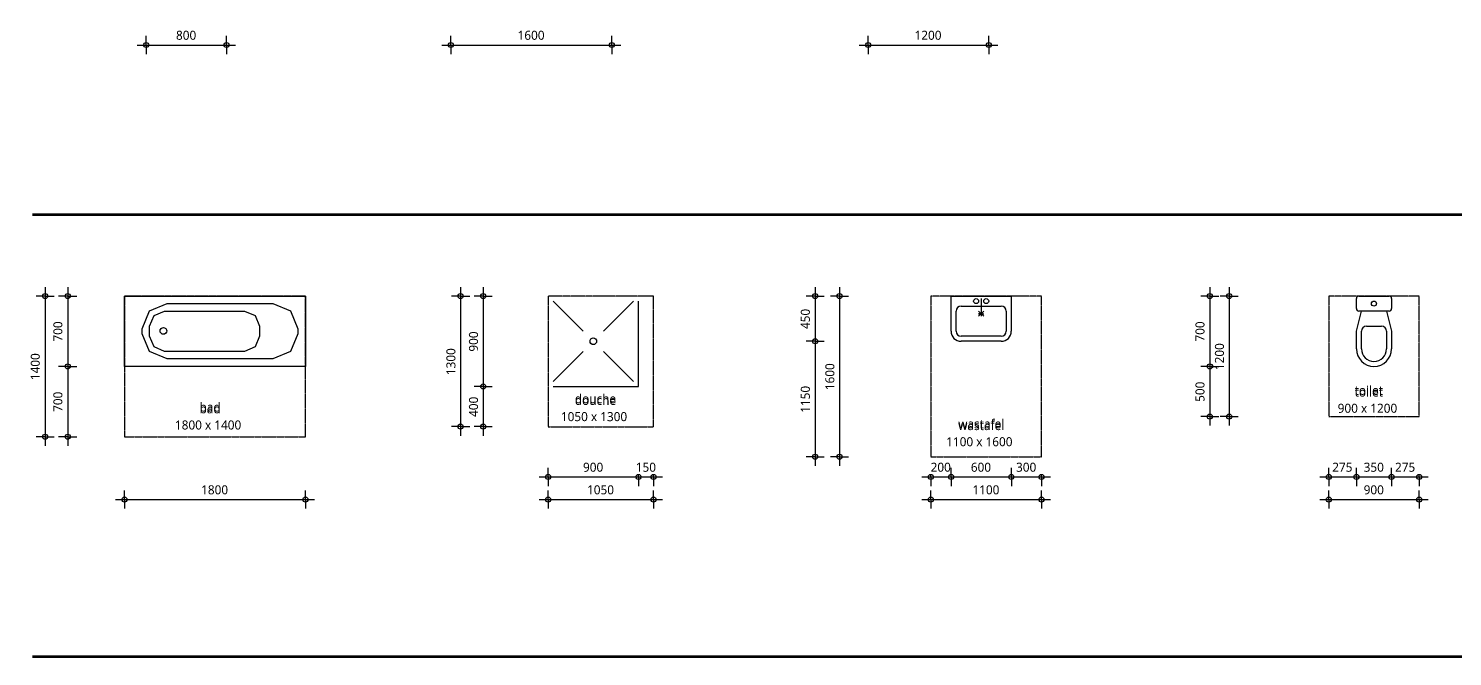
# Model space of a CAD drawing. Header units: millimetres. Extents: x -7463 to 16697, y -20183 to 11902.
# Drawn here: x -7442 to 6728, y -10345 to -4091 of the extents above; entities that cross this region are included whole.
import ezdxf

# ---------------------------------------------------------------- set-up
doc = ezdxf.new("R2010")
doc.units = ezdxf.units.MM
doc.linetypes.add('Dash', pattern=[6.35, 3.175, -3.175])
for name, color, linetype, lineweight in [('A-ANNO-DIMS', 211, 'Continuous', 13), ('A-ANNO-DIMS-50', 211, 'Continuous', 13), ('A-ANNO-NOTE', 131, 'Continuous', 18), ('A-DETL', 90, 'Continuous', 13), ('A-DETL-GENF', 92, 'Continuous', 18)]:
    doc.layers.add(name, color=color, linetype=linetype, lineweight=lineweight)
doc.styles.add('Segoe UI', font='segoeui.ttf', dxfattribs={"height": 90})
doc.dimstyles.new('1_8_mm', dxfattribs={"dimscale": 304.8, "dimtxt": 94.262755, "dimasz": 0.164042, "dimexe": 0.295276, "dimexo": 0.0625, "dimgap": 0.082021, "dimtad": 1, "dimdec": 0, "dimzin": 0, "dimdsep": 46, "dimtxsty": 'Segoe UI', "dimblk1": 'DOTBLANK', "dimblk2": 'DOTBLANK', "dimsah": 1, "dimcen": 0.09, "dimdle": 0.295276, "dimazin": 0, "dimtfac": 1, "dimtdec": 4, "dimtix": 1, "dimtmove": 0, "dimatfit": 3, "dimfxl": 0.295276, "dimfxlon": 1, "dimtvp": 1, "dimtfill": 1, "dimtolj": 1, "dimtzin": 0, "dimarcsym": 2})

# ---------------------------------------------------------------- blocks, each defined once
blk = doc.blocks.new('00 bad - bad-2505163-00_0 Woonkeur')
at = {"layer": 'A-DETL-GENF', "linetype": 'Dash', "lineweight": 13}
for p, q in [((0, 0), (0, -1400)), ((1800, 0), (0, 0)), ((1800, -1400), (1800, 0)), ((0, -1400), (1800, -1400))]:
    blk.add_line(p, q, dxfattribs=at)
at = {"layer": 'A-DETL-GENF', "lineweight": 13}
for p, q in [((0, -700), (0, 0)), ((0, 0), (1800, 0)), ((248, -148), (425, -75)), ((425, -75), (1475, -75)), ((1475, -75), (1652, -148)), ((1800, 0), (1800, -700)), ((175, -325), (248, -148)), ((250, -300), (294, -194)), ((294, -194), (400, -150)), ((400, -150), (1195, -150)), ((1195, -150), (1301, -194)), ((1301, -194), (1345, -300)), ((1652, -148), (1725, -325)), ((175, -375), (175, -325)), ((248, -552), (175, -375)), ((250, -400), (250, -300)), ((294, -506), (250, -400)), ((1345, -400), (1301, -506)), ((1345, -300), (1345, -400)), ((1725, -375), (1652, -552)), ((1725, -325), (1725, -375)), ((425, -625), (248, -552)), ((400, -550), (294, -506)), ((1195, -550), (400, -550)), ((1301, -506), (1195, -550)), ((1652, -552), (1475, -625)), ((1800, -700), (0, -700)), ((1800, -700), (0, -700)), ((1475, -625), (425, -625))]:
    blk.add_line(p, q, dxfattribs=at)
blk.add_circle((387, -347), 33, dxfattribs=at)
blk = doc.blocks.new('00 douche - douche-2505164-00_0 Woonkeur')
at = {"layer": 'A-DETL-GENF', "linetype": 'Dash', "lineweight": 13}
for p, q in [((0, 0), (0, -1300)), ((1050, 0), (0, 0)), ((1050, -1300), (1050, 0)), ((0, -1300), (1050, -1300))]:
    blk.add_line(p, q, dxfattribs=at)
at = {"layer": 'A-DETL-GENF', "lineweight": 13}
for p, q in [((350, -350), (50, -50)), ((550, -350), (850, -50)), ((900, -900), (900, -50)), ((350, -550), (50, -850)), ((550, -550), (850, -850)), ((50, -900), (900, -900))]:
    blk.add_line(p, q, dxfattribs=at)
blk.add_circle((450, -450), 33, dxfattribs=at)
blk = doc.blocks.new('00 wastafel - wastafel-2505165-00_0 Woonkeur')
at = {"layer": 'A-DETL-GENF', "linetype": 'Dash', "lineweight": 13}
for p, q in [((0, 0), (0, -1600)), ((1100, 0), (0, 0)), ((1100, -1600), (1100, 0)), ((0, -1600), (1100, -1600))]:
    blk.add_line(p, q, dxfattribs=at)
at = {"layer": 'A-DETL-GENF', "lineweight": 13}
for p, q in [((200, -350), (200, 0)), ((200, 0), (800, 0)), ((300, -100), (700, -100)), ((500, -25), (500, -200)), ((800, 0), (800, -350)), ((250, -200), (250, -150)), ((250, -350), (250, -200)), ((475, -150), (525, -200)), ((525, -150), (475, -200)), ((500, -175), (475, -175)), ((475, -175), (525, -175)), ((500, -175), (525, -150)), ((750, -150), (750, -350)), ((700, -400), (300, -400)), ((700, -450), (300, -450))]:
    blk.add_line(p, q, dxfattribs=at)
for centre in [(450, -50), (550, -50)]:
    blk.add_circle(centre, 25, dxfattribs=at)
for centre, radius, start, end in [((300, -150), 50, 90, 180), ((700, -150), 50, 360, 90), ((300, -350), 100, 180, 270), ((300, -350), 50, 180, 270), ((700, -350), 100, 270, 0), ((700, -350), 50, 270, 0)]:
    blk.add_arc(centre, radius, start, end, dxfattribs=at)
blk = doc.blocks.new('00 toilet - toilet-2505166-00_0 Woonkeur')
at = {"layer": 'A-DETL-GENF', "linetype": 'Dash', "lineweight": 13}
for p, q in [((0, 0), (0, -1200)), ((900, 0), (0, 0)), ((900, -1200), (900, 0)), ((0, -1200), (900, -1200))]:
    blk.add_line(p, q, dxfattribs=at)
at = {"layer": 'A-DETL-GENF', "lineweight": 13}
for p, q in [((275, -125), (275, -25)), ((300, 0), (600, 0)), ((625, -25), (625, -125)), ((275, -350), (325, -150)), ((600, -150), (300, -150)), ((575, -150), (625, -350)), ((275, -525), (275, -350)), ((325, -525), (325, -350)), ((375, -300), (525, -300)), ((575, -350), (575, -525)), ((625, -350), (625, -525))]:
    blk.add_line(p, q, dxfattribs=at)
blk.add_circle((450, -75), 25, dxfattribs=at)
for centre, radius, start, end in [((300, -25), 25, 90, 180), ((300, -125), 25, 180, 270), ((600, -25), 25, 360, 90), ((600, -125), 25, 270, 0), ((375, -350), 50, 90, 180), ((525, -350), 50, 360, 90), ((450, -525), 175, 180, 0), ((450, -525), 125, 180, 0)]:
    blk.add_arc(centre, radius, start, end, dxfattribs=at)
blk = doc.blocks.new('DIMBLOCK18-00_0 Woonkeur')
at = {"layer": 'A-ANNO-DIMS-50'}
for p, q in [((-6577, -8782), (-4597, -8782)), ((-6487, -8782), (-6487, -8692)), ((-6487, -8782), (-6487, -8872)), ((-4687, -8782), (-4687, -8692)), ((-4687, -8782), (-4687, -8872))]:
    blk.add_line(p, q, dxfattribs=at)
for centre in [(-6487, -8782), (-4687, -8782)]:
    blk.add_circle(centre, 25, dxfattribs=at)
at = {"layer": 'A-ANNO-DIMS-50', "color": 0, "insert": (-5724, -8640), "char_height": 90, "width": 329.06, "attachment_point": 1, "line_spacing_factor": 1.142579, "style": 'Segoe UI', "bg_fill": 3, "box_fill_scale": 1.25, "bg_fill_color": 9, "bg_fill_true_color": 13158600, "bg_fill_transparency": 0}
blk.add_mtext('1800', dxfattribs=at)
blk = doc.blocks.new('_DotBlank')
at = {"color": 0, "linetype": 'ByBlock', "lineweight": -2}
blk.add_line((-0.5, 0), (-1, 0), dxfattribs=at)
blk.add_circle((0, 0), 0.5, dxfattribs=at)
blk = doc.blocks.new('DIMBLOCK19-00_0 Woonkeur')
at = {"layer": 'A-ANNO-DIMS-50'}
for p, q in [((-7052, -6756), (-7142, -6756)), ((-7052, -6666), (-7052, -7456)), ((-7052, -6756), (-6962, -6756)), ((-7052, -7456), (-7142, -7456)), ((-7052, -7456), (-6962, -7456))]:
    blk.add_line(p, q, dxfattribs=at)
for centre in [(-7052, -6756), (-7052, -7456)]:
    blk.add_circle(centre, 25, dxfattribs=at)
at = {"layer": 'A-ANNO-DIMS-50', "color": 0, "insert": (-7195, -7209), "char_height": 90, "width": 246.8, "attachment_point": 1, "rotation": 90, "line_spacing_factor": 1.142579, "style": 'Segoe UI', "bg_fill": 3, "box_fill_scale": 1.25, "bg_fill_color": 9, "bg_fill_true_color": 13158600, "bg_fill_transparency": 0}
blk.add_mtext('700', dxfattribs=at)
blk = doc.blocks.new('DIMBLOCK20-00_0 Woonkeur')
at = {"layer": 'A-ANNO-DIMS-50'}
for p, q in [((-7052, -7456), (-7142, -7456)), ((-7052, -7456), (-7052, -8246)), ((-7052, -7456), (-6962, -7456)), ((-7052, -8156), (-7142, -8156)), ((-7052, -8156), (-6962, -8156))]:
    blk.add_line(p, q, dxfattribs=at)
for centre in [(-7052, -7456), (-7052, -8156)]:
    blk.add_circle(centre, 25, dxfattribs=at)
at = {"layer": 'A-ANNO-DIMS-50', "color": 0, "insert": (-7195, -7909), "char_height": 90, "width": 246.8, "attachment_point": 1, "rotation": 90, "line_spacing_factor": 1.142579, "style": 'Segoe UI', "bg_fill": 3, "box_fill_scale": 1.25, "bg_fill_color": 9, "bg_fill_true_color": 13158600, "bg_fill_transparency": 0}
blk.add_mtext('700', dxfattribs=at)
blk = doc.blocks.new('DIMBLOCK21-00_0 Woonkeur')
at = {"layer": 'A-ANNO-DIMS-50'}
for p, q in [((-7277, -6756), (-7367, -6756)), ((-7277, -6666), (-7277, -8246)), ((-7277, -6756), (-7187, -6756)), ((-7277, -8156), (-7367, -8156)), ((-7277, -8156), (-7187, -8156))]:
    blk.add_line(p, q, dxfattribs=at)
for centre in [(-7277, -6756), (-7277, -8156)]:
    blk.add_circle(centre, 25, dxfattribs=at)
at = {"layer": 'A-ANNO-DIMS-50', "color": 0, "insert": (-7420, -7593), "char_height": 90, "width": 329.06, "attachment_point": 1, "rotation": 90, "line_spacing_factor": 1.142579, "style": 'Segoe UI', "bg_fill": 3, "box_fill_scale": 1.25, "bg_fill_color": 9, "bg_fill_true_color": 13158600, "bg_fill_transparency": 0}
blk.add_mtext('1400', dxfattribs=at)
blk = doc.blocks.new('DIMBLOCK22-00_0 Woonkeur')
at = {"layer": 'A-ANNO-DIMS-50'}
for p, q in [((-2362, -8782), (-1132, -8782)), ((-2272, -8782), (-2272, -8692)), ((-2272, -8782), (-2272, -8872)), ((-1222, -8782), (-1222, -8692)), ((-1222, -8782), (-1222, -8872))]:
    blk.add_line(p, q, dxfattribs=at)
for centre in [(-2272, -8782), (-1222, -8782)]:
    blk.add_circle(centre, 25, dxfattribs=at)
at = {"layer": 'A-ANNO-DIMS-50', "color": 0, "insert": (-1884, -8640), "char_height": 90, "width": 329.06, "attachment_point": 1, "line_spacing_factor": 1.142579, "style": 'Segoe UI', "bg_fill": 3, "box_fill_scale": 1.25, "bg_fill_color": 9, "bg_fill_true_color": 13158600, "bg_fill_transparency": 0}
blk.add_mtext('1050', dxfattribs=at)
blk = doc.blocks.new('DIMBLOCK23-00_0 Woonkeur')
at = {"layer": 'A-ANNO-DIMS-50'}
for p, q in [((-2272, -8557), (-2272, -8467)), ((-1372, -8557), (-1372, -8467)), ((-2362, -8557), (-1372, -8557)), ((-2272, -8557), (-2272, -8647)), ((-1372, -8557), (-1372, -8647))]:
    blk.add_line(p, q, dxfattribs=at)
for centre in [(-2272, -8557), (-1372, -8557)]:
    blk.add_circle(centre, 25, dxfattribs=at)
at = {"layer": 'A-ANNO-DIMS-50', "color": 0, "insert": (-1924, -8415), "char_height": 90, "width": 246.8, "attachment_point": 1, "line_spacing_factor": 1.142579, "style": 'Segoe UI', "bg_fill": 3, "box_fill_scale": 1.25, "bg_fill_color": 9, "bg_fill_true_color": 13158600, "bg_fill_transparency": 0}
blk.add_mtext('900', dxfattribs=at)
blk = doc.blocks.new('DIMBLOCK24-00_0 Woonkeur')
at = {"layer": 'A-ANNO-DIMS-50'}
for p, q in [((-1372, -8557), (-1372, -8467)), ((-1222, -8557), (-1222, -8467)), ((-1372, -8557), (-1132, -8557)), ((-1372, -8557), (-1372, -8647)), ((-1222, -8557), (-1222, -8647))]:
    blk.add_line(p, q, dxfattribs=at)
for centre in [(-1372, -8557), (-1222, -8557)]:
    blk.add_circle(centre, 25, dxfattribs=at)
at = {"layer": 'A-ANNO-DIMS-50', "color": 0, "insert": (-1399, -8415), "char_height": 90, "width": 246.8, "attachment_point": 1, "line_spacing_factor": 1.142579, "style": 'Segoe UI', "bg_fill": 3, "box_fill_scale": 1.25, "bg_fill_color": 9, "bg_fill_true_color": 13158600, "bg_fill_transparency": 0}
blk.add_mtext('150', dxfattribs=at)
blk = doc.blocks.new('DIMBLOCK25-00_0 Woonkeur')
at = {"layer": 'A-ANNO-DIMS-50'}
for p, q in [((-3142, -6756), (-3232, -6756)), ((-3142, -6666), (-3142, -8146)), ((-3142, -6756), (-3052, -6756)), ((-3142, -8056), (-3232, -8056)), ((-3142, -8056), (-3052, -8056))]:
    blk.add_line(p, q, dxfattribs=at)
for centre in [(-3142, -6756), (-3142, -8056)]:
    blk.add_circle(centre, 25, dxfattribs=at)
at = {"layer": 'A-ANNO-DIMS-50', "color": 0, "insert": (-3284, -7543), "char_height": 90, "width": 329.06, "attachment_point": 1, "rotation": 90, "line_spacing_factor": 1.142579, "style": 'Segoe UI', "bg_fill": 3, "box_fill_scale": 1.25, "bg_fill_color": 9, "bg_fill_true_color": 13158600, "bg_fill_transparency": 0}
blk.add_mtext('1300', dxfattribs=at)
blk = doc.blocks.new('DIMBLOCK26-00_0 Woonkeur')
at = {"layer": 'A-ANNO-DIMS-50'}
for p, q in [((-2917, -6756), (-3007, -6756)), ((-2917, -6666), (-2917, -7656)), ((-2917, -6756), (-2827, -6756)), ((-2917, -7656), (-3007, -7656)), ((-2917, -7656), (-2827, -7656))]:
    blk.add_line(p, q, dxfattribs=at)
for centre in [(-2917, -6756), (-2917, -7656)]:
    blk.add_circle(centre, 25, dxfattribs=at)
at = {"layer": 'A-ANNO-DIMS-50', "color": 0, "insert": (-3059, -7309), "char_height": 90, "width": 246.8, "attachment_point": 1, "rotation": 90, "line_spacing_factor": 1.142579, "style": 'Segoe UI', "bg_fill": 3, "box_fill_scale": 1.25, "bg_fill_color": 9, "bg_fill_true_color": 13158600, "bg_fill_transparency": 0}
blk.add_mtext('900', dxfattribs=at)
blk = doc.blocks.new('DIMBLOCK27-00_0 Woonkeur')
at = {"layer": 'A-ANNO-DIMS-50'}
for p, q in [((-2917, -7656), (-3007, -7656)), ((-2917, -7656), (-2917, -8146)), ((-2917, -7656), (-2827, -7656)), ((-2917, -8056), (-3007, -8056)), ((-2917, -8056), (-2827, -8056))]:
    blk.add_line(p, q, dxfattribs=at)
for centre in [(-2917, -7656), (-2917, -8056)]:
    blk.add_circle(centre, 25, dxfattribs=at)
at = {"layer": 'A-ANNO-DIMS-50', "color": 0, "insert": (-3059, -7959), "char_height": 90, "width": 246.8, "attachment_point": 1, "rotation": 90, "line_spacing_factor": 1.142579, "style": 'Segoe UI', "bg_fill": 3, "box_fill_scale": 1.25, "bg_fill_color": 9, "bg_fill_true_color": 13158600, "bg_fill_transparency": 0}
blk.add_mtext('400', dxfattribs=at)
blk = doc.blocks.new('DIMBLOCK28-00_0 Woonkeur')
at = {"layer": 'A-ANNO-DIMS-50'}
for p, q in [((385, -6756), (295, -6756)), ((385, -6666), (385, -7206)), ((385, -6756), (475, -6756)), ((385, -7206), (295, -7206)), ((385, -7206), (475, -7206))]:
    blk.add_line(p, q, dxfattribs=at)
for centre in [(385, -6756), (385, -7206)]:
    blk.add_circle(centre, 25, dxfattribs=at)
at = {"layer": 'A-ANNO-DIMS-50', "color": 0, "insert": (243, -7084), "char_height": 90, "width": 246.8, "attachment_point": 1, "rotation": 90, "line_spacing_factor": 1.142579, "style": 'Segoe UI', "bg_fill": 3, "box_fill_scale": 1.25, "bg_fill_color": 9, "bg_fill_true_color": 13158600, "bg_fill_transparency": 0}
blk.add_mtext('450', dxfattribs=at)
blk = doc.blocks.new('DIMBLOCK29-00_0 Woonkeur')
at = {"layer": 'A-ANNO-DIMS-50'}
for p, q in [((385, -7206), (295, -7206)), ((385, -7206), (385, -8446)), ((385, -7206), (475, -7206)), ((385, -8356), (295, -8356)), ((385, -8356), (475, -8356))]:
    blk.add_line(p, q, dxfattribs=at)
for centre in [(385, -7206), (385, -8356)]:
    blk.add_circle(centre, 25, dxfattribs=at)
at = {"layer": 'A-ANNO-DIMS-50', "color": 0, "insert": (243, -7918), "char_height": 90, "width": 329.06, "attachment_point": 1, "rotation": 90, "line_spacing_factor": 1.142579, "style": 'Segoe UI', "bg_fill": 3, "box_fill_scale": 1.25, "bg_fill_color": 9, "bg_fill_true_color": 13158600, "bg_fill_transparency": 0}
blk.add_mtext('1150', dxfattribs=at)
blk = doc.blocks.new('DIMBLOCK30-00_0 Woonkeur')
at = {"layer": 'A-ANNO-DIMS-50'}
for p, q in [((629, -6756), (539, -6756)), ((629, -6666), (629, -8446)), ((629, -6756), (719, -6756)), ((629, -8356), (539, -8356)), ((629, -8356), (719, -8356))]:
    blk.add_line(p, q, dxfattribs=at)
for centre in [(629, -6756), (629, -8356)]:
    blk.add_circle(centre, 25, dxfattribs=at)
at = {"layer": 'A-ANNO-DIMS-50', "color": 0, "insert": (487, -7693), "char_height": 90, "width": 329.06, "attachment_point": 1, "rotation": 90, "line_spacing_factor": 1.142579, "style": 'Segoe UI', "bg_fill": 3, "box_fill_scale": 1.25, "bg_fill_color": 9, "bg_fill_true_color": 13158600, "bg_fill_transparency": 0}
blk.add_mtext('1600', dxfattribs=at)
blk = doc.blocks.new('DIMBLOCK31-00_0 Woonkeur')
at = {"layer": 'A-ANNO-DIMS-50'}
for p, q in [((1448, -8782), (2728, -8782)), ((1538, -8782), (1538, -8692)), ((1538, -8782), (1538, -8872)), ((2638, -8782), (2638, -8692)), ((2638, -8782), (2638, -8872))]:
    blk.add_line(p, q, dxfattribs=at)
for centre in [(1538, -8782), (2638, -8782)]:
    blk.add_circle(centre, 25, dxfattribs=at)
at = {"layer": 'A-ANNO-DIMS-50', "color": 0, "insert": (1951, -8640), "char_height": 90, "width": 329.06, "attachment_point": 1, "line_spacing_factor": 1.142579, "style": 'Segoe UI', "bg_fill": 3, "box_fill_scale": 1.25, "bg_fill_color": 9, "bg_fill_true_color": 13158600, "bg_fill_transparency": 0}
blk.add_mtext('1100', dxfattribs=at)
blk = doc.blocks.new('DIMBLOCK32-00_0 Woonkeur')
at = {"layer": 'A-ANNO-DIMS-50'}
for p, q in [((1538, -8557), (1538, -8467)), ((1738, -8557), (1738, -8467)), ((1448, -8557), (1738, -8557)), ((1538, -8557), (1538, -8647)), ((1738, -8557), (1738, -8647))]:
    blk.add_line(p, q, dxfattribs=at)
for centre in [(1538, -8557), (1738, -8557)]:
    blk.add_circle(centre, 25, dxfattribs=at)
at = {"layer": 'A-ANNO-DIMS-50', "color": 0, "insert": (1535, -8415), "char_height": 90, "width": 246.8, "attachment_point": 1, "line_spacing_factor": 1.142579, "style": 'Segoe UI', "bg_fill": 3, "box_fill_scale": 1.25, "bg_fill_color": 9, "bg_fill_true_color": 13158600, "bg_fill_transparency": 0}
blk.add_mtext('200', dxfattribs=at)
blk = doc.blocks.new('DIMBLOCK33-00_0 Woonkeur')
at = {"layer": 'A-ANNO-DIMS-50'}
for p, q in [((1738, -8557), (1738, -8467)), ((2338, -8557), (2338, -8467)), ((1738, -8557), (2338, -8557)), ((1738, -8557), (1738, -8647)), ((2338, -8557), (2338, -8647))]:
    blk.add_line(p, q, dxfattribs=at)
for centre in [(1738, -8557), (2338, -8557)]:
    blk.add_circle(centre, 25, dxfattribs=at)
at = {"layer": 'A-ANNO-DIMS-50', "color": 0, "insert": (1935, -8415), "char_height": 90, "width": 246.8, "attachment_point": 1, "line_spacing_factor": 1.142579, "style": 'Segoe UI', "bg_fill": 3, "box_fill_scale": 1.25, "bg_fill_color": 9, "bg_fill_true_color": 13158600, "bg_fill_transparency": 0}
blk.add_mtext('600', dxfattribs=at)
blk = doc.blocks.new('DIMBLOCK34-00_0 Woonkeur')
at = {"layer": 'A-ANNO-DIMS-50'}
for p, q in [((2338, -8557), (2338, -8467)), ((2638, -8557), (2638, -8467)), ((2338, -8557), (2728, -8557)), ((2338, -8557), (2338, -8647)), ((2638, -8557), (2638, -8647))]:
    blk.add_line(p, q, dxfattribs=at)
for centre in [(2338, -8557), (2638, -8557)]:
    blk.add_circle(centre, 25, dxfattribs=at)
at = {"layer": 'A-ANNO-DIMS-50', "color": 0, "insert": (2385, -8415), "char_height": 90, "width": 246.8, "attachment_point": 1, "line_spacing_factor": 1.142579, "style": 'Segoe UI', "bg_fill": 3, "box_fill_scale": 1.25, "bg_fill_color": 9, "bg_fill_true_color": 13158600, "bg_fill_transparency": 0}
blk.add_mtext('300', dxfattribs=at)
blk = doc.blocks.new('DIMBLOCK35-00_0 Woonkeur')
at = {"layer": 'A-ANNO-DIMS-50'}
for p, q in [((5497, -8557), (5497, -8467)), ((5772, -8557), (5772, -8467)), ((5407, -8557), (5772, -8557)), ((5497, -8557), (5497, -8647)), ((5772, -8557), (5772, -8647))]:
    blk.add_line(p, q, dxfattribs=at)
for centre in [(5497, -8557), (5772, -8557)]:
    blk.add_circle(centre, 25, dxfattribs=at)
at = {"layer": 'A-ANNO-DIMS-50', "color": 0, "insert": (5531, -8415), "char_height": 90, "width": 246.8, "attachment_point": 1, "line_spacing_factor": 1.142579, "style": 'Segoe UI', "bg_fill": 3, "box_fill_scale": 1.25, "bg_fill_color": 9, "bg_fill_true_color": 13158600, "bg_fill_transparency": 0}
blk.add_mtext('275', dxfattribs=at)
blk = doc.blocks.new('DIMBLOCK36-00_0 Woonkeur')
at = {"layer": 'A-ANNO-DIMS-50'}
for p, q in [((5772, -8557), (5772, -8467)), ((6122, -8557), (6122, -8467)), ((5772, -8557), (6122, -8557)), ((5772, -8557), (5772, -8647)), ((6122, -8557), (6122, -8647))]:
    blk.add_line(p, q, dxfattribs=at)
for centre in [(5772, -8557), (6122, -8557)]:
    blk.add_circle(centre, 25, dxfattribs=at)
at = {"layer": 'A-ANNO-DIMS-50', "color": 0, "insert": (5844, -8415), "char_height": 90, "width": 246.8, "attachment_point": 1, "line_spacing_factor": 1.142579, "style": 'Segoe UI', "bg_fill": 3, "box_fill_scale": 1.25, "bg_fill_color": 9, "bg_fill_true_color": 13158600, "bg_fill_transparency": 0}
blk.add_mtext('350', dxfattribs=at)
blk = doc.blocks.new('DIMBLOCK37-00_0 Woonkeur')
at = {"layer": 'A-ANNO-DIMS-50'}
for p, q in [((6122, -8557), (6122, -8467)), ((6397, -8557), (6397, -8467)), ((6122, -8557), (6487, -8557)), ((6122, -8557), (6122, -8647)), ((6397, -8557), (6397, -8647))]:
    blk.add_line(p, q, dxfattribs=at)
for centre in [(6122, -8557), (6397, -8557)]:
    blk.add_circle(centre, 25, dxfattribs=at)
at = {"layer": 'A-ANNO-DIMS-50', "color": 0, "insert": (6156, -8415), "char_height": 90, "width": 246.8, "attachment_point": 1, "line_spacing_factor": 1.142579, "style": 'Segoe UI', "bg_fill": 3, "box_fill_scale": 1.25, "bg_fill_color": 9, "bg_fill_true_color": 13158600, "bg_fill_transparency": 0}
blk.add_mtext('275', dxfattribs=at)
blk = doc.blocks.new('DIMBLOCK38-00_0 Woonkeur')
at = {"layer": 'A-ANNO-DIMS-50'}
for p, q in [((5407, -8782), (6487, -8782)), ((5497, -8782), (5497, -8692)), ((5497, -8782), (5497, -8872)), ((6397, -8782), (6397, -8692)), ((6397, -8782), (6397, -8872))]:
    blk.add_line(p, q, dxfattribs=at)
for centre in [(5497, -8782), (6397, -8782)]:
    blk.add_circle(centre, 25, dxfattribs=at)
at = {"layer": 'A-ANNO-DIMS-50', "color": 0, "insert": (5844, -8640), "char_height": 90, "width": 246.8, "attachment_point": 1, "line_spacing_factor": 1.142579, "style": 'Segoe UI', "bg_fill": 3, "box_fill_scale": 1.25, "bg_fill_color": 9, "bg_fill_true_color": 13158600, "bg_fill_transparency": 0}
blk.add_mtext('900', dxfattribs=at)
blk = doc.blocks.new('DIMBLOCK39-00_0 Woonkeur')
at = {"layer": 'A-ANNO-DIMS-50'}
for p, q in [((4506, -6756), (4416, -6756)), ((4506, -6666), (4506, -8046)), ((4506, -6756), (4596, -6756)), ((4506, -7956), (4416, -7956)), ((4506, -7956), (4596, -7956))]:
    blk.add_line(p, q, dxfattribs=at)
for centre in [(4506, -6756), (4506, -7956)]:
    blk.add_circle(centre, 25, dxfattribs=at)
at = {"layer": 'A-ANNO-DIMS-50', "color": 0, "insert": (4364, -7493), "char_height": 90, "width": 329.06, "attachment_point": 1, "rotation": 90, "line_spacing_factor": 1.142579, "style": 'Segoe UI', "bg_fill": 3, "box_fill_scale": 1.25, "bg_fill_color": 9, "bg_fill_true_color": 13158600, "bg_fill_transparency": 0}
blk.add_mtext('1200', dxfattribs=at)
blk = doc.blocks.new('DIMBLOCK40-00_0 Woonkeur')
at = {"layer": 'A-ANNO-DIMS-50'}
for p, q in [((4312, -6756), (4222, -6756)), ((4312, -6666), (4312, -7456)), ((4312, -6756), (4402, -6756)), ((4312, -7456), (4222, -7456)), ((4312, -7456), (4402, -7456))]:
    blk.add_line(p, q, dxfattribs=at)
for centre in [(4312, -6756), (4312, -7456)]:
    blk.add_circle(centre, 25, dxfattribs=at)
at = {"layer": 'A-ANNO-DIMS-50', "color": 0, "insert": (4170, -7209), "char_height": 90, "width": 246.8, "attachment_point": 1, "rotation": 90, "line_spacing_factor": 1.142579, "style": 'Segoe UI', "bg_fill": 3, "box_fill_scale": 1.25, "bg_fill_color": 9, "bg_fill_true_color": 13158600, "bg_fill_transparency": 0}
blk.add_mtext('700', dxfattribs=at)
blk = doc.blocks.new('DIMBLOCK41-00_0 Woonkeur')
at = {"layer": 'A-ANNO-DIMS-50'}
for p, q in [((4312, -7456), (4222, -7456)), ((4312, -7456), (4312, -8046)), ((4312, -7456), (4402, -7456)), ((4312, -7956), (4222, -7956)), ((4312, -7956), (4402, -7956))]:
    blk.add_line(p, q, dxfattribs=at)
for centre in [(4312, -7456), (4312, -7956)]:
    blk.add_circle(centre, 25, dxfattribs=at)
at = {"layer": 'A-ANNO-DIMS-50', "color": 0, "insert": (4170, -7809), "char_height": 90, "width": 246.8, "attachment_point": 1, "rotation": 90, "line_spacing_factor": 1.142579, "style": 'Segoe UI', "bg_fill": 3, "box_fill_scale": 1.25, "bg_fill_color": 9, "bg_fill_true_color": 13158600, "bg_fill_transparency": 0}
blk.add_mtext('500', dxfattribs=at)
blk = doc.blocks.new('DIMBLOCK49-00_0 Woonkeur')
at = {"layer": 'A-ANNO-DIMS-50'}
for p, q in [((-6271, -4256), (-6271, -4166)), ((-5471, -4256), (-5471, -4166)), ((-6361, -4256), (-5381, -4256)), ((-6271, -4256), (-6271, -4346)), ((-5471, -4256), (-5471, -4346))]:
    blk.add_line(p, q, dxfattribs=at)
for centre in [(-6271, -4256), (-5471, -4256)]:
    blk.add_circle(centre, 25, dxfattribs=at)
at = {"layer": 'A-ANNO-DIMS-50', "color": 0, "insert": (-5974, -4114), "char_height": 90, "width": 246.8, "attachment_point": 1, "line_spacing_factor": 1.142579, "style": 'Segoe UI', "bg_fill": 3, "box_fill_scale": 1.25, "bg_fill_color": 9, "bg_fill_true_color": 13158600, "bg_fill_transparency": 0}
blk.add_mtext('800', dxfattribs=at)
blk = doc.blocks.new('DIMBLOCK56-00_0 Woonkeur')
at = {"layer": 'A-ANNO-DIMS-50'}
for p, q in [((-3238, -4256), (-3238, -4166)), ((-1638, -4256), (-1638, -4166)), ((-3328, -4256), (-1548, -4256)), ((-3238, -4256), (-3238, -4346)), ((-1638, -4256), (-1638, -4346))]:
    blk.add_line(p, q, dxfattribs=at)
for centre in [(-3238, -4256), (-1638, -4256)]:
    blk.add_circle(centre, 25, dxfattribs=at)
at = {"layer": 'A-ANNO-DIMS-50', "color": 0, "insert": (-2575, -4114), "char_height": 90, "width": 329.06, "attachment_point": 1, "line_spacing_factor": 1.142579, "style": 'Segoe UI', "bg_fill": 3, "box_fill_scale": 1.25, "bg_fill_color": 9, "bg_fill_true_color": 13158600, "bg_fill_transparency": 0}
blk.add_mtext('1600', dxfattribs=at)
blk = doc.blocks.new('DIMBLOCK57-00_0 Woonkeur')
at = {"layer": 'A-ANNO-DIMS-50'}
for p, q in [((913, -4256), (913, -4166)), ((2113, -4256), (2113, -4166)), ((823, -4256), (2203, -4256)), ((913, -4256), (913, -4346)), ((2113, -4256), (2113, -4346))]:
    blk.add_line(p, q, dxfattribs=at)
for centre in [(913, -4256), (2113, -4256)]:
    blk.add_circle(centre, 25, dxfattribs=at)
at = {"layer": 'A-ANNO-DIMS-50', "color": 0, "insert": (1375, -4114), "char_height": 90, "width": 329.06, "attachment_point": 1, "line_spacing_factor": 1.142579, "style": 'Segoe UI', "bg_fill": 3, "box_fill_scale": 1.25, "bg_fill_color": 9, "bg_fill_true_color": 13158600, "bg_fill_transparency": 0}
blk.add_mtext('1200', dxfattribs=at)

msp = doc.modelspace()

# ---------------------------------------------------------------- linework, layer by layer
at = {"layer": 'A-DETL', "lineweight": 35}
for p, q in [((-7403.4, -5945), (16696.6, -5945)), ((-7403.4, -10345), (16696.6, -10345))]:
    msp.add_line(p, q, dxfattribs=at)

# ---------------------------------------------------------------- block references
at = {"layer": 'A-DETL-GENF', "lineweight": 13}
for name, p in [('00 bad - bad-2505163-00_0 Woonkeur', (-6487, -6756.3)), ('00 douche - douche-2505164-00_0 Woonkeur', (-2271.6, -6756.3)), ('00 toilet - toilet-2505166-00_0 Woonkeur', (5496.6, -6756.3))]:
    msp.add_blockref(name, p, dxfattribs=at)
at = {"layer": 'A-DETL-GENF', "linetype": 'Dash', "lineweight": 13}
msp.add_blockref('00 wastafel - wastafel-2505165-00_0 Woonkeur', (1537.7, -6756.3), dxfattribs=at)

# ---------------------------------------------------------------- texts
at = {"layer": 'A-ANNO-NOTE', "lineweight": 13, "char_height": 90, "attachment_point": 1, "style": 'Segoe UI'}
for s, insert, width in [('toilet', (5754.3, -7649.3), 368.776), ('douche', (-2005.2, -7732.6), 529.114), ('douche', (-2005.1, -7750.3), 529.114), ('toilet', (5754.4, -7667), 368.776), ('bad', (-5739.7, -7816), 272.574), ('bad', (-5739.5, -7833.6), 272.574), ('1050 x 1300', (-2144.1, -7911.2), 865.822), ('900 x 1200', (5585.6, -7827.9), 777.637), ('1800 x 1400', (-5984.5, -7994.5), 865.822), ('wastafel', (1809.2, -7982.6), 577.215), ('wastafel', (1809.4, -8000.3), 577.215), ('1100 x 1600', (1690.2, -8161.2), 865.822)]:
    msp.add_mtext(s, dxfattribs=dict(at, insert=insert, width=width))

# ---------------------------------------------------------------- dimensions: what is measured, and where the dimension line sits
at = {"layer": 'A-ANNO-DIMS'}
for base, p1, p2, override, picture, middle in [((-5471.1, -4256.3), (-6271.1, -4166.3), (-5471.1, -4166.3), {"dimpost": '<>', "dimfxl": 800}, 'DIMBLOCK49-00_0 Woonkeur', (-5871.1, -4184.7)), ((-1637.9, -4256.3), (-3237.9, -4166.3), (-1637.9, -4166.3), {"dimpost": '<>', "dimfxl": 1600}, 'DIMBLOCK56-00_0 Woonkeur', (-2437.9, -4184.5)), ((2112.5, -4256.3), (912.5, -4166.3), (2112.5, -4166.3), {"dimpost": '<>', "dimfxl": 1200}, 'DIMBLOCK57-00_0 Woonkeur', (1512.5, -4184.5)), ((5771.6, -8557.1), (5496.6, -8467.1), (5771.6, -8467.1), {"dimpost": '<>', "dimfxl": 275}, 'DIMBLOCK35-00_0 Woonkeur', (5634.1, -8485.6)), ((-4687, -8782.1), (-6487, -8692.1), (-4687, -8692.1), {"dimpost": '<>', "dimfxl": 1800}, 'DIMBLOCK18-00_0 Woonkeur', (-5587, -8710.4)), ((-1221.6, -8782.1), (-2271.6, -8692.1), (-1221.6, -8692.1), {"dimpost": '<>', "dimfxl": 1050}, 'DIMBLOCK22-00_0 Woonkeur', (-1746.6, -8710.4)), ((2637.7, -8782.1), (1537.7, -8692.1), (2637.7, -8692.1), {"dimpost": '<>', "dimfxl": 1100}, 'DIMBLOCK31-00_0 Woonkeur', (2087.7, -8710.4))]:
    dim = msp.add_linear_dim(base=base, p1=p1, p2=p2, dimstyle='1_8_mm', override=override, dxfattribs=at)
    dim.commit()
    dim.dimension.update_dxf_attribs({"geometry": picture, "text_midpoint": middle})
for base, p1, p2, override, picture, middle in [((-7052.2, -7456.3), (-6962.2, -6756.3), (-6962.2, -7456.3), {"dimpost": '<>', "dimfxl": 700}, 'DIMBLOCK19-00_0 Woonkeur', (-7123.8, -7106.3)), ((-3141.6, -8056.3), (-3051.6, -6756.3), (-3051.6, -8056.3), {"dimpost": '<>', "dimfxl": 1300}, 'DIMBLOCK25-00_0 Woonkeur', (-3213.4, -7406.3)), ((385, -7206.3), (475, -6756.3), (475, -7206.3), {"dimpost": '<>', "dimfxl": 450}, 'DIMBLOCK28-00_0 Woonkeur', (313.5, -6981.3)), ((4506.3, -7956.3), (4596.3, -6756.3), (4596.3, -7956.3), {"dimpost": '<>', "dimfxl": 1200}, 'DIMBLOCK39-00_0 Woonkeur', (4434.5, -7356.3))]:
    dim = msp.add_linear_dim(base=base, p1=p1, p2=p2, angle=90, dimstyle='1_8_mm', override=override, dxfattribs=at)
    dim.commit()
    dim.dimension.update_dxf_attribs({"geometry": picture, "text_midpoint": middle})

# ---------------------------------------------------------------- next in the draw order: dimensions: what is measured, and where the dimension line sits
for base, p1, p2, override, picture, middle in [((-2916.6, -7656.3), (-2826.6, -6756.3), (-2826.6, -7656.3), {"dimpost": '<>', "dimfxl": 899.999573}, 'DIMBLOCK26-00_0 Woonkeur', (-2988.1, -7206.3)), ((4312.3, -7456.3), (4402.3, -6756.3), (4402.3, -7456.3), {"dimpost": '<>', "dimfxl": 700.000008}, 'DIMBLOCK40-00_0 Woonkeur', (4240.8, -7106.3)), ((385, -8356.3), (475, -7206.3), (475, -8356.3), {"dimpost": '<>', "dimfxl": 1150}, 'DIMBLOCK29-00_0 Woonkeur', (313.2, -7781.3)), ((-7052.2, -8156.3), (-6962.2, -7456.3), (-6962.2, -8156.3), {"dimpost": '<>', "dimfxl": 700}, 'DIMBLOCK20-00_0 Woonkeur', (-7123.8, -7806.3))]:
    dim = msp.add_linear_dim(base=base, p1=p1, p2=p2, angle=90, dimstyle='1_8_mm', override=override, dxfattribs=at)
    dim.commit()
    dim.dimension.update_dxf_attribs({"geometry": picture, "text_midpoint": middle})
for base, p1, p2, override, picture, middle in [((-1371.6, -8557.1), (-2271.6, -8467.1), (-1371.6, -8467.1), {"dimpost": '<>', "dimfxl": 899.999756}, 'DIMBLOCK23-00_0 Woonkeur', (-1821.6, -8485.6)), ((1737.7, -8557.1), (1537.7, -8467.1), (1737.7, -8467.1), {"dimpost": '<>', "dimfxl": 200}, 'DIMBLOCK32-00_0 Woonkeur', (1637.7, -8485.6)), ((6121.6, -8557.1), (5771.6, -8467.1), (6121.6, -8467.1), {"dimpost": '<>', "dimfxl": 350}, 'DIMBLOCK36-00_0 Woonkeur', (5946.6, -8485.6))]:
    dim = msp.add_linear_dim(base=base, p1=p1, p2=p2, dimstyle='1_8_mm', override=override, dxfattribs=at)
    dim.commit()
    dim.dimension.update_dxf_attribs({"geometry": picture, "text_midpoint": middle})

# ---------------------------------------------------------------- next in the draw order: dimensions: what is measured, and where the dimension line sits
for base, p1, p2, override, picture, middle in [((-7277.2, -8156.3), (-7187.2, -6756.3), (-7187.2, -8156.3), {"dimpost": '<>', "dimfxl": 1400}, 'DIMBLOCK21-00_0 Woonkeur', (-7349, -7456.3)), ((629, -8356.3), (719, -6756.3), (719, -8356.3), {"dimpost": '<>', "dimfxl": 1600}, 'DIMBLOCK30-00_0 Woonkeur', (557.2, -7556.3)), ((4312.3, -7956.3), (4402.3, -7456.3), (4402.3, -7956.3), {"dimpost": '<>', "dimfxl": 499.999992}, 'DIMBLOCK41-00_0 Woonkeur', (4240.8, -7706.3)), ((-2916.6, -8056.3), (-2826.6, -7656.3), (-2826.6, -8056.3), {"dimpost": '<>', "dimfxl": 400.000427}, 'DIMBLOCK27-00_0 Woonkeur', (-2988.1, -7856.3))]:
    dim = msp.add_linear_dim(base=base, p1=p1, p2=p2, angle=90, dimstyle='1_8_mm', override=override, dxfattribs=at)
    dim.commit()
    dim.dimension.update_dxf_attribs({"geometry": picture, "text_midpoint": middle})
for base, p1, p2, override, picture, middle in [((-1221.6, -8557.1), (-1371.6, -8467.1), (-1221.6, -8467.1), {"dimpost": '<>', "dimfxl": 150.000244}, 'DIMBLOCK24-00_0 Woonkeur', (-1296.6, -8485.4)), ((2337.7, -8557.1), (1737.7, -8467.1), (2337.7, -8467.1), {"dimpost": '<>', "dimfxl": 600}, 'DIMBLOCK33-00_0 Woonkeur', (2037.7, -8485.6)), ((6396.6, -8557.1), (6121.6, -8467.1), (6396.6, -8467.1), {"dimpost": '<>', "dimfxl": 275}, 'DIMBLOCK37-00_0 Woonkeur', (6259.1, -8485.6))]:
    dim = msp.add_linear_dim(base=base, p1=p1, p2=p2, dimstyle='1_8_mm', override=override, dxfattribs=at)
    dim.commit()
    dim.dimension.update_dxf_attribs({"geometry": picture, "text_midpoint": middle})

# ---------------------------------------------------------------- next in the draw order: dimensions: what is measured, and where the dimension line sits
for base, p1, p2, override, picture, middle in [((2637.7, -8557.1), (2337.7, -8467.1), (2637.7, -8467.1), {"dimpost": '<>', "dimfxl": 300}, 'DIMBLOCK34-00_0 Woonkeur', (2487.7, -8485.6)), ((6396.6, -8782.1), (5496.6, -8692.1), (6396.6, -8692.1), {"dimpost": '<>', "dimfxl": 900}, 'DIMBLOCK38-00_0 Woonkeur', (5946.6, -8710.6))]:
    dim = msp.add_linear_dim(base=base, p1=p1, p2=p2, dimstyle='1_8_mm', override=override, dxfattribs=at)
    dim.commit()
    dim.dimension.update_dxf_attribs({"geometry": picture, "text_midpoint": middle})

doc.saveas('drawing.dxf')
